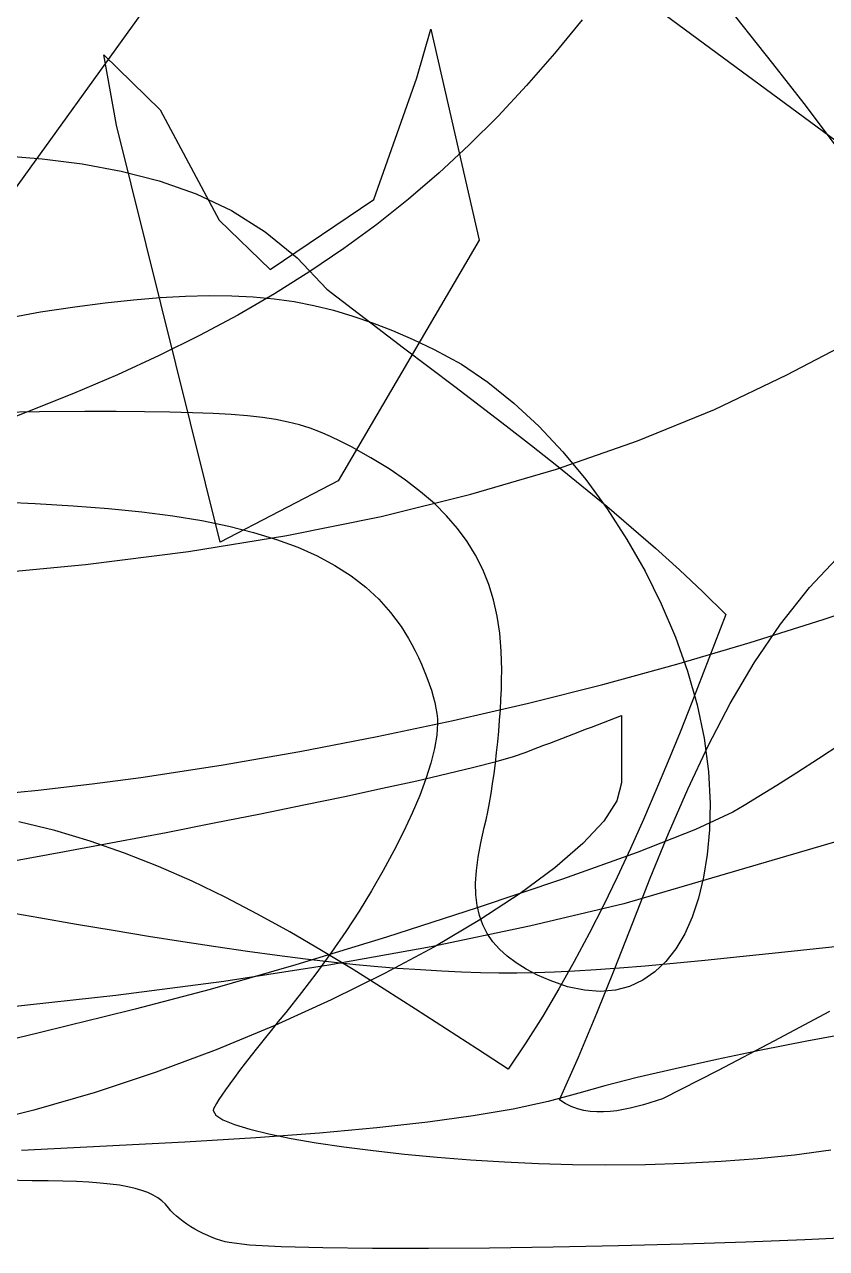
# Model space of a CAD drawing. Extents: x -75 to 75, y -75 to 75.
# Drawn here: x 8.81 to 22.84, y -75 to -53.59 of the extents above; entities that cross this region are included whole.
import ezdxf

# ---------------------------------------------------------------- set-up
doc = ezdxf.new("R2010")
doc.units = 0
for name, color, linetype in [('cat', 7, 'CONTINUOUS'), ('darth', 7, 'CONTINUOUS'), ('heart', 7, 'CONTINUOUS'), ('ironman', 7, 'CONTINUOUS'), ('jackskellington', 7, 'CONTINUOUS'), ('mushroom', 7, 'CONTINUOUS'), ('star', 7, 'CONTINUOUS'), ('stormtrooper', 7, 'CONTINUOUS'), ('thundercats', 7, 'CONTINUOUS'), ('wolf', 7, 'CONTINUOUS')]:
    doc.layers.add(name, color=color, linetype=linetype)

msp = doc.modelspace()

# ---------------------------------------------------------------- linework, layer by layer
at = {"layer": 'cat', "color": 7}
for p, q in [((19.040776, -65.757738), (19.145057, -65.717773)), ((19.145057, -65.717773), (19.24933, -65.677807)), ((19.24933, -65.677807), (19.24933, -65.751363)), ((18.519413, -65.957966), (18.623685, -65.917902)), ((18.623685, -65.917902), (18.727958, -65.877835)), ((18.727958, -65.877835), (18.832231, -65.83787)), ((18.832231, -65.83787), (18.936503, -65.797803)), ((18.936503, -65.797803), (19.040776, -65.757738)), ((19.24933, -65.751363), (19.24933, -65.824918)), ((19.24933, -65.824918), (19.24933, -65.898474)), ((19.24933, -65.898474), (19.24933, -65.97203)), ((17.998041, -66.157991), (18.102314, -66.117927)), ((18.102314, -66.117927), (18.206586, -66.07786)), ((18.206586, -66.07786), (18.310856, -66.037895)), ((18.310856, -66.037895), (18.415132, -65.997932)), ((18.415132, -65.997932), (18.519413, -65.957966)), ((19.24933, -65.97203), (19.24933, -66.045585)), ((19.24933, -66.045585), (19.24933, -66.119141)), ((19.24933, -66.119141), (19.24933, -66.192696)), ((17.36321, -66.391609), (17.580942, -66.318054)), ((17.580942, -66.318054), (17.685215, -66.277987)), ((17.685215, -66.277987), (17.789487, -66.238021)), ((17.789487, -66.238021), (17.893757, -66.197957)), ((17.893757, -66.197957), (17.998041, -66.157991)), ((19.24933, -66.192696), (19.24933, -66.266249)), ((19.24933, -66.266249), (19.24933, -66.339805)), ((19.24933, -66.339805), (19.24933, -66.41336)), ((16.670445, -66.580202), (17.05786, -66.479327)), ((17.05786, -66.479327), (17.36321, -66.391609)), ((19.24933, -66.41336), (19.24933, -66.486916)), ((19.24933, -66.486916), (19.24933, -66.560471)), ((19.24933, -66.560471), (19.24933, -66.634027)), ((15.671773, -66.816591), (16.206562, -66.693003)), ((16.206562, -66.693003), (16.670445, -66.580202)), ((19.24933, -66.634027), (19.24933, -66.707583)), ((19.24933, -66.707583), (19.24933, -66.781138)), ((19.24933, -66.781138), (19.24933, -66.854691)), ((14.411795, -67.091537), (15.071656, -66.94982)), ((15.071656, -66.94982), (15.671773, -66.816591)), ((19.24933, -66.854691), (19.170209, -67.166194)), ((13.697762, -67.24061), (14.411795, -67.091537)), ((19.170209, -67.166194), (18.941168, -67.522942)), ((12.129487, -67.556168), (12.935135, -67.395863)), ((12.935135, -67.395863), (13.697762, -67.24061)), ((11.286404, -67.720379), (12.129487, -67.556168)), ((18.941168, -67.522942), (18.574483, -67.917399)), ((10.411442, -67.887319), (11.286404, -67.720379)), ((8.588233, -68.224863), (9.510193, -68.055868)), ((9.510193, -68.055868), (10.411442, -67.887319)), ((18.574483, -67.917399), (18.082462, -68.341965)), ((18.082462, -68.341965), (17.477397, -68.789104)), ((17.477397, -68.789104), (16.771602, -69.251237)), ((16.771602, -69.251237), (15.977386, -69.720807)), ((15.977386, -69.720807), (15.107047, -70.190244)), ((15.107047, -70.190244), (14.172905, -70.651994)), ((14.172905, -70.651994), (13.187267, -71.098486)), ((13.187267, -71.098486), (12.162422, -71.52215)), ((12.162422, -71.52215), (11.110693, -71.915435)), ((11.110693, -71.915435), (10.044372, -72.270764)), ((10.044372, -72.270764), (8.975777, -72.580576)), ((8.975777, -72.580576), (7.917221, -72.837322))]:
    msp.add_line(p, q, dxfattribs=at)
at = {"layer": 'darth', "color": 7}
for p, q in [((20.362443, -52.34268), (21.889097, -54.273405)), ((21.889097, -54.273405), (22.437868, -54.970502)), ((22.437868, -54.970502), (22.989977, -55.700114)), ((23.287117, -71.225466), (22.489648, -71.373814)), ((22.489648, -71.373814), (21.692139, -71.531172)), ((20.917392, -71.692654), (20.188212, -71.853377)), ((21.692139, -71.531172), (20.917392, -71.692654)), ((20.188212, -71.853377), (19.5274, -72.008452)), ((19.5274, -72.008452), (18.957761, -72.152998)), ((18.502098, -72.282126), (17.969835, -72.427098)), ((18.957761, -72.152998), (18.502098, -72.282126)), ((17.357739, -72.559537), (16.658773, -72.680319)), ((17.969835, -72.427098), (17.357739, -72.559537)), ((16.658773, -72.680319), (15.865902, -72.790324)), ((13.970307, -72.981501), (12.853512, -73.064424)), ((14.972092, -72.890425), (13.970307, -72.981501)), ((15.865902, -72.790324), (14.972092, -72.890425)), ((11.614671, -73.140076), (8.755475, -73.284094)), ((12.853512, -73.064424), (11.614671, -73.140076))]:
    msp.add_line(p, q, dxfattribs=at)
at = {"layer": 'heart', "color": 7}
msp.add_line((7.963973, -57.410169), (19.420432, -41.508697), dxfattribs=at)
at = {"layer": 'ironman', "color": 7}
for p, q in [((8.407135, -55.882201), (9.116661, -55.942086)), ((9.116661, -55.942086), (9.815732, -56.029298)), ((9.815732, -56.029298), (10.500549, -56.153533)), ((10.500549, -56.153533), (11.167312, -56.324494)), ((11.167312, -56.324494), (11.812222, -56.551884)), ((11.812222, -56.551884), (12.43148, -56.845398)), ((12.43148, -56.845398), (13.021286, -57.214736)), ((13.021286, -57.214736), (13.577842, -57.669605)), ((13.577842, -57.669605), (14.097348, -58.219698)), ((14.097348, -58.219698), (14.543442, -58.562703)), ((14.543442, -58.562703), (14.991255, -58.903926)), ((14.991255, -58.903926), (15.440135, -59.244106)), ((15.440135, -59.244106), (15.889434, -59.58398)), ((15.889434, -59.58398), (16.3385, -59.924287)), ((16.3385, -59.924287), (16.786684, -60.265762)), ((16.786684, -60.265762), (17.233336, -60.609147)), ((17.233336, -60.609147), (17.677806, -60.955177)), ((17.677806, -60.955177), (18.119442, -61.304591)), ((18.119442, -61.304591), (18.557596, -61.658125)), ((18.557596, -61.658125), (18.991618, -62.016519)), ((18.991618, -62.016519), (19.420856, -62.380509)), ((19.420856, -62.380509), (19.844661, -62.750833)), ((19.844661, -62.750833), (20.262383, -63.128229)), ((22.540369, -63.435797), (23.101432, -62.838536)), ((20.262383, -63.128229), (20.673371, -63.513437)), ((20.673371, -63.513437), (21.076976, -63.90719)), ((22.032563, -64.076662), (22.540369, -63.435797)), ((21.076976, -63.90719), (20.879626, -64.422172)), ((21.571726, -64.755525), (22.032563, -64.076662)), ((20.879626, -64.422172), (20.680725, -64.937293)), ((21.151571, -65.466784), (21.571726, -64.755525)), ((20.680725, -64.937293), (20.479448, -65.452013)), ((20.479448, -65.452013), (20.274969, -65.965792)), ((20.765809, -66.204826), (21.151571, -65.466784)), ((20.274969, -65.965792), (20.06646, -66.478091)), ((20.408154, -66.964052), (20.765809, -66.204826)), ((20.06646, -66.478091), (19.853096, -66.988374)), ((19.853096, -66.988374), (19.634051, -67.496097)), ((20.072317, -67.738854), (20.408154, -66.964052)), ((9.340586, -67.689595), (8.711866, -67.536636)), ((19.634051, -67.496097), (19.408497, -68.000722)), ((9.956947, -67.872562), (9.340586, -67.689595)), ((19.752013, -68.523626), (20.072317, -67.738854)), ((10.561886, -68.083077), (9.956947, -67.872562)), ((19.408497, -68.000722), (19.175609, -68.501714)), ((11.156338, -68.318676), (10.561886, -68.083077)), ((11.741237, -68.576896), (11.156338, -68.318676)), ((19.175609, -68.501714), (18.93456, -68.99853)), ((12.317519, -68.855274), (11.741237, -68.576896)), ((19.440951, -69.312765), (19.752013, -68.523626)), ((12.88612, -69.15135), (12.317519, -68.855274)), ((18.93456, -68.99853), (18.684524, -69.49063)), ((13.447974, -69.462661), (12.88612, -69.15135)), ((19.132847, -70.100658), (19.440951, -69.312765)), ((14.004017, -69.786743), (13.447974, -69.462661)), ((18.684524, -69.49063), (18.424674, -69.977474)), ((14.555184, -70.121134), (14.004017, -69.786743)), ((18.424674, -69.977474), (18.154184, -70.45853)), ((15.10241, -70.46337), (14.555184, -70.121134)), ((18.821411, -70.881708), (19.132847, -70.100658)), ((15.64663, -70.810992), (15.10241, -70.46337)), ((18.154184, -70.45853), (17.872228, -70.933251)), ((16.18878, -71.161537), (15.64663, -70.810992)), ((22.887532, -70.853133), (21.917454, -71.372414)), ((17.872228, -70.933251), (17.577979, -71.401099)), ((18.500357, -71.650304), (18.821411, -70.881708)), ((16.729796, -71.51254), (16.18878, -71.161537)), ((17.577979, -71.401099), (17.270611, -71.861539)), ((21.917454, -71.372414), (20.943441, -71.882516)), ((17.270611, -71.861539), (16.729796, -71.51254)), ((18.163396, -72.40084), (18.500357, -71.650304)), ((20.943441, -71.882516), (19.965544, -72.383148)), ((18.163415, -72.40082), (18.163396, -72.40084)), ((18.265438, -72.464986), (18.163415, -72.400818)), ((18.163415, -72.400818), (18.163415, -72.400818)), ((18.163415, -72.400818), (18.163415, -72.400818)), ((18.163415, -72.400818), (18.163415, -72.400818)), ((18.163415, -72.400818), (18.163415, -72.400818)), ((18.163415, -72.400818), (18.163415, -72.400818)), ((18.163415, -72.400818), (18.163415, -72.400818)), ((18.163415, -72.400818), (18.163415, -72.400818)), ((18.163415, -72.400818), (18.163415, -72.40082)), ((18.163415, -72.40082), (18.163415, -72.40082)), ((18.163415, -72.40082), (18.163415, -72.40082)), ((18.163415, -72.40082), (18.163415, -72.40082)), ((18.163415, -72.40082), (18.163415, -72.40082)), ((18.163415, -72.40082), (18.163415, -72.40082)), ((18.163415, -72.40082), (18.163415, -72.40082)), ((18.163415, -72.40082), (18.163415, -72.40082)), ((18.370987, -72.516182), (18.265438, -72.464986)), ((18.47961, -72.555314), (18.370987, -72.516182)), ((18.590855, -72.583311), (18.47961, -72.555314)), ((19.288031, -72.568486), (19.170561, -72.588128)), ((19.404955, -72.544102), (19.288031, -72.568486)), ((19.52088, -72.51588), (19.404955, -72.544102)), ((19.635355, -72.484765), (19.52088, -72.51588)), ((19.747925, -72.45166), (19.635355, -72.484765)), ((19.858139, -72.417483), (19.747925, -72.45166)), ((19.965544, -72.383148), (19.858139, -72.417483)), ((18.704268, -72.601063), (18.590855, -72.583311)), ((18.819398, -72.609501), (18.704268, -72.601063)), ((18.935792, -72.609549), (18.819398, -72.609501)), ((19.052997, -72.602127), (18.935792, -72.609549)), ((19.170561, -72.588128), (19.052997, -72.602127))]:
    msp.add_line(p, q, dxfattribs=at)
at = {"layer": 'jackskellington', "color": 7}
for p, q in [((23.08853, -66.179717), (22.693518, -66.435309)), ((22.693518, -66.435309), (22.31559, -66.677083)), ((22.31559, -66.677083), (21.965781, -66.898026)), ((21.965781, -66.898026), (21.655125, -67.091123)), ((21.655125, -67.091123), (21.394657, -67.249353)), ((21.195409, -67.365708), (20.545282, -67.668894)), ((21.394657, -67.249353), (21.195409, -67.365708)), ((20.545282, -67.668894), (19.521787, -68.069985)), ((19.521787, -68.069985), (18.217894, -68.538299)), ((18.217894, -68.538299), (16.726574, -69.043152)), ((16.726574, -69.043152), (15.140797, -69.553864)), ((15.140797, -69.553864), (13.553534, -70.039744)), ((13.553534, -70.039744), (12.057754, -70.470113)), ((12.057754, -70.470113), (10.746429, -70.814288)), ((10.746429, -70.814288), (10.17949, -70.953181)), ((10.17949, -70.953181), (9.607554, -71.093497)), ((9.046216, -71.231396), (8.511071, -71.363041)), ((9.607554, -71.093497), (9.046216, -71.231396))]:
    msp.add_line(p, q, dxfattribs=at)
at = {"layer": 'mushroom', "color": 7}
for p, q in [((22.144416, -59.720875), (23.513452, -58.997215)), ((20.876667, -60.322463), (22.144416, -59.720875)), ((19.532886, -60.870606), (20.876667, -60.322463)), ((18.113175, -61.365294), (19.532886, -60.870606)), ((16.617638, -61.806517), (18.113175, -61.365294)), ((15.04638, -62.194262), (16.617638, -61.806517)), ((13.399502, -62.528521), (15.04638, -62.194262)), ((11.677108, -62.809278), (13.399502, -62.528521)), ((9.879303, -63.036526), (11.677108, -62.809278)), ((8.006188, -63.210251), (9.879303, -63.036526)), ((9.062193, -69.217345), (8.391545, -69.097644)), ((9.718792, -69.331301), (9.062193, -69.217345)), ((10.358968, -69.439144), (9.718792, -69.331301)), ((10.980348, -69.540507), (10.358968, -69.439144)), ((11.58056, -69.635023), (10.980348, -69.540507)), ((12.157231, -69.722328), (11.58056, -69.635023)), ((12.707987, -69.802053), (12.157231, -69.722328)), ((23.038241, -69.71777), (21.996031, -69.828656)), ((13.230456, -69.873831), (12.707987, -69.802053)), ((13.722265, -69.937297), (13.230456, -69.873831)), ((14.181041, -69.992085), (13.722265, -69.937297)), ((14.604411, -70.037827), (14.181041, -69.992085)), ((20.709747, -69.959454), (20.160708, -70.012619)), ((21.319189, -69.898226), (20.709747, -69.959454)), ((21.996031, -69.828656), (21.319189, -69.898226)), ((14.990002, -70.074155), (14.604411, -70.037827)), ((15.335441, -70.100712), (14.990002, -70.074155)), ((15.335626, -70.1001), (15.335441, -70.100712)), ((15.335628, -70.100088), (15.335626, -70.1001)), ((15.335629, -70.100074), (15.335628, -70.100088)), ((15.33563, -70.10006), (15.335629, -70.100074)), ((15.335632, -70.100049), (15.33563, -70.10006)), ((15.335634, -70.100035), (15.335632, -70.100049)), ((15.335635, -70.100023), (15.335634, -70.100035)), ((15.335637, -70.100009), (15.335635, -70.100023)), ((15.335638, -70.099995), (15.335637, -70.100009)), ((15.33564, -70.099984), (15.335638, -70.099995)), ((15.335641, -70.09997), (15.33564, -70.099984)), ((15.335643, -70.099956), (15.335641, -70.09997)), ((15.335644, -70.099944), (15.335643, -70.099956)), ((15.335646, -70.09993), (15.335644, -70.099944)), ((15.335647, -70.099919), (15.335646, -70.09993)), ((15.335649, -70.099905), (15.335647, -70.099919)), ((15.736289, -70.125587), (15.335649, -70.099905)), ((16.106355, -70.146895), (15.736289, -70.125587)), ((16.452846, -70.163574), (16.106355, -70.146895)), ((16.78276, -70.175343), (16.452846, -70.163574)), ((17.103096, -70.181891), (16.78276, -70.175343)), ((17.42085, -70.183019), (17.103096, -70.181891)), ((17.743022, -70.178278), (17.42085, -70.183019)), ((18.076609, -70.167497), (17.743022, -70.178278)), ((18.428609, -70.150366), (18.076609, -70.167497)), ((18.806021, -70.126603), (18.428609, -70.150366)), ((19.215843, -70.095909), (18.806021, -70.126603)), ((19.665073, -70.058009), (19.215843, -70.095909)), ((20.160708, -70.012619), (19.665073, -70.058009))]:
    msp.add_line(p, q, dxfattribs=at)
at = {"layer": 'star', "color": 7}
msp.add_line((47.49093, -73.695492), (0.780248, -39.238586), dxfattribs=at)
at = {"layer": 'stormtrooper', "color": 7}
for p, q in [((10.220362, -58.459689), (10.717314, -58.406589)), ((10.717314, -58.406589), (11.183802, -58.367123)), ((11.183802, -58.367123), (11.623123, -58.341666)), ((11.623123, -58.341666), (12.038568, -58.330632)), ((12.038568, -58.330632), (12.433433, -58.334413)), ((12.433433, -58.334413), (12.81101, -58.353379)), ((12.81101, -58.353379), (13.174594, -58.387945)), ((13.174594, -58.387945), (13.527478, -58.438491)), ((13.527478, -58.438491), (13.872956, -58.505409)), ((8.503999, -58.725204), (9.090199, -58.616215)), ((9.090199, -58.616215), (9.689655, -58.526031)), ((9.689655, -58.526031), (10.220362, -58.459689)), ((13.872956, -58.505409), (14.214321, -58.589088)), ((14.214321, -58.589088), (14.554868, -58.689923)), ((14.554868, -58.689923), (14.897889, -58.808304)), ((14.897889, -58.808304), (15.24668, -58.94462)), ((15.24668, -58.94462), (15.604533, -59.099267)), ((15.604533, -59.099267), (15.974742, -59.27263)), ((15.974742, -59.27263), (16.44985, -59.533144)), ((16.44985, -59.533144), (16.915422, -59.847517)), ((16.915422, -59.847517), (17.368544, -60.210957)), ((9.074395, -60.36457), (8.362097, -60.379726)), ((9.867441, -60.359998), (9.074395, -60.36457)), ((10.41571, -60.360845), (9.867441, -60.359998)), ((10.909504, -60.364175), (10.41571, -60.360845)), ((11.353154, -60.370412), (10.909504, -60.364175)), ((11.750989, -60.380149), (11.353154, -60.370412)), ((17.368544, -60.210957), (17.806303, -60.618666)), ((12.107341, -60.39395), (11.750989, -60.380149)), ((12.426539, -60.412379), (12.107341, -60.39395)), ((12.712915, -60.436029), (12.426539, -60.412379)), ((12.970798, -60.465468), (12.712915, -60.436029)), ((13.204519, -60.50127), (12.970798, -60.465468)), ((13.418408, -60.54401), (13.204519, -60.50127)), ((13.616796, -60.594265), (13.418408, -60.54401)), ((13.804014, -60.652609), (13.616796, -60.594265)), ((13.984391, -60.719617), (13.804014, -60.652609)), ((14.162258, -60.795862), (13.984391, -60.719617)), ((14.341945, -60.88192), (14.162258, -60.795862)), ((17.806303, -60.618666), (18.225785, -61.065847)), ((14.527783, -60.978364), (14.341945, -60.88192)), ((14.869741, -61.169542), (14.527783, -60.978364)), ((15.185061, -61.363389), (14.869741, -61.169542)), ((18.225785, -61.065847), (18.624077, -61.5477)), ((15.474373, -61.560843), (15.185061, -61.363389)), ((15.738311, -61.762843), (15.474373, -61.560843)), ((18.624077, -61.5477), (18.998264, -62.059431)), ((15.977505, -61.970327), (15.738311, -61.762843)), ((8.487303, -61.946968), (8.996323, -61.970025)), ((8.996323, -61.970025), (9.659107, -62.006855)), ((9.659107, -62.006855), (10.280666, -62.054624)), ((10.280666, -62.054624), (10.862329, -62.113781)), ((16.192586, -62.184232), (15.977505, -61.970327)), ((18.998264, -62.059431), (19.345433, -62.59624)), ((10.862329, -62.113781), (11.405421, -62.184768)), ((11.405421, -62.184768), (11.91127, -62.268032)), ((11.91127, -62.268032), (12.381203, -62.364025)), ((16.384186, -62.405494), (16.192586, -62.184232)), ((12.381203, -62.364025), (12.816546, -62.473185)), ((12.816546, -62.473185), (13.218627, -62.595963)), ((16.552937, -62.635054), (16.384186, -62.405494)), ((13.218627, -62.595963), (13.588772, -62.732804)), ((16.69947, -62.87385), (16.552937, -62.635054)), ((19.345433, -62.59624), (19.662671, -63.15333)), ((13.588772, -62.732804), (13.928309, -62.884157)), ((13.928309, -62.884157), (14.238564, -63.050462)), ((16.824417, -63.122818), (16.69947, -62.87385)), ((14.238564, -63.050462), (14.520864, -63.232174)), ((16.928408, -63.382898), (16.824417, -63.122818)), ((19.662671, -63.15333), (19.947064, -63.725908)), ((14.520864, -63.232174), (14.776537, -63.429729)), ((14.776537, -63.429729), (15.006909, -63.643583)), ((17.012076, -63.655027), (16.928408, -63.382898)), ((15.006909, -63.643583), (15.213306, -63.874176)), ((17.076052, -63.94014), (17.012076, -63.655027)), ((19.947064, -63.725908), (20.195697, -64.309173)), ((15.213306, -63.874176), (15.397057, -64.121956)), ((17.120967, -64.23918), (17.076052, -63.94014)), ((15.397057, -64.121956), (15.462023, -64.222221)), ((15.462023, -64.222221), (15.525167, -64.327255)), ((15.525167, -64.327255), (15.586164, -64.43619)), ((15.586164, -64.43619), (15.644684, -64.548159)), ((17.147454, -64.553081), (17.120967, -64.23918)), ((20.195697, -64.309173), (20.405659, -64.898329)), ((15.644684, -64.548159), (15.700403, -64.662296)), ((17.156144, -64.882784), (17.147454, -64.553081)), ((15.700403, -64.662296), (15.752991, -64.77773)), ((15.752991, -64.77773), (15.802124, -64.893599)), ((15.802124, -64.893599), (15.847472, -65.009031)), ((15.847472, -65.009031), (15.888711, -65.123164)), ((17.149904, -65.216224), (17.154563, -65.045598)), ((17.154563, -65.045598), (17.156144, -64.882784)), ((20.405659, -64.898329), (20.574034, -65.488577)), ((15.888711, -65.123164), (15.925512, -65.235128)), ((15.925512, -65.235128), (15.957548, -65.344057)), ((17.142329, -65.393245), (17.149904, -65.216224)), ((15.957548, -65.344057), (15.984491, -65.449083)), ((15.984491, -65.449083), (16.006017, -65.54934)), ((17.131997, -65.575259), (17.142329, -65.393245)), ((20.574034, -65.488577), (20.697909, -66.075123)), ((16.006017, -65.54934), (16.021798, -65.64396)), ((16.021798, -65.64396), (16.031507, -65.732079)), ((17.119065, -65.760848), (17.131997, -65.575259)), ((16.034815, -65.812825), (16.021496, -66.020304)), ((16.031507, -65.732079), (16.034815, -65.812825)), ((17.10369, -65.948602), (17.119065, -65.760848)), ((16.021496, -66.020304), (15.982324, -66.252714)), ((17.06623, -66.324968), (17.086025, -66.137113)), ((17.086025, -66.137113), (17.10369, -65.948602)), ((20.697909, -66.075123), (20.774371, -66.653167)), ((15.982324, -66.252714), (15.918475, -66.507817)), ((17.044463, -66.510755), (17.06623, -66.324968)), ((15.918475, -66.507817), (15.831124, -66.783376)), ((17.02088, -66.693065), (17.044463, -66.510755)), ((15.831124, -66.783376), (15.721449, -67.077147)), ((16.995638, -66.870487), (17.02088, -66.693065)), ((20.774371, -66.653167), (20.800505, -67.217914)), ((16.968895, -67.041609), (16.995638, -66.870487)), ((15.721449, -67.077147), (15.590625, -67.386897)), ((16.911527, -67.359313), (16.940805, -67.205022)), ((16.940805, -67.205022), (16.968895, -67.041609)), ((20.800505, -67.217914), (20.787429, -67.679048)), ((15.590625, -67.386897), (15.439829, -67.710383)), ((16.881217, -67.503071), (16.911527, -67.359313)), ((16.787981, -67.903536), (16.850032, -67.634886)), ((16.850032, -67.634886), (16.881217, -67.503071)), ((15.439829, -67.710383), (15.270236, -68.045364)), ((20.787429, -67.679048), (20.748777, -68.108901)), ((15.270236, -68.045364), (15.083023, -68.389607)), ((16.741986, -68.154488), (16.787981, -67.903536)), ((16.712436, -68.388636), (16.741986, -68.154488)), ((20.748777, -68.108901), (20.6854, -68.506526)), ((15.083023, -68.389607), (14.879366, -68.740867)), ((16.699716, -68.606887), (16.712436, -68.388636)), ((20.6854, -68.506526), (20.598154, -68.870982)), ((16.704212, -68.810138), (16.699716, -68.606887)), ((14.879366, -68.740867), (14.660441, -69.09691)), ((16.726313, -68.999289), (16.704212, -68.810138)), ((20.598154, -68.870982), (20.487894, -69.201321)), ((14.660441, -69.09691), (14.427425, -69.455493)), ((16.766402, -69.175238), (16.726313, -68.999289)), ((16.824868, -69.338884), (16.766402, -69.175238)), ((16.902097, -69.491129), (16.824868, -69.338884)), ((20.487894, -69.201321), (20.355474, -69.496599)), ((14.427425, -69.455493), (14.181493, -69.814378)), ((16.998475, -69.632872), (16.902097, -69.491129)), ((20.355474, -69.496599), (20.201749, -69.75587)), ((17.114388, -69.765014), (16.998475, -69.632872)), ((17.250224, -69.888453), (17.114388, -69.765014)), ((20.201749, -69.75587), (20.027573, -69.978194)), ((14.181493, -69.814378), (13.923822, -70.171327)), ((17.406368, -70.004088), (17.250224, -69.888453)), ((17.583208, -70.112819), (17.406368, -70.004088)), ((20.027573, -69.978194), (19.833802, -70.16262)), ((13.923822, -70.171327), (13.655588, -70.524102)), ((17.781129, -70.215548), (17.583208, -70.112819)), ((18.000517, -70.313172), (17.781129, -70.215548)), ((19.833802, -70.16262), (19.621289, -70.308205)), ((18.307527, -70.42047), (18.000517, -70.313172)), ((18.600924, -70.483256), (18.307527, -70.42047)), ((19.390891, -70.414007), (19.143461, -70.479079)), ((19.621289, -70.308205), (19.390891, -70.414007)), ((13.655588, -70.524102), (13.377966, -70.870459)), ((18.879854, -70.502475), (18.600924, -70.483256)), ((19.143461, -70.479079), (18.879854, -70.502475)), ((13.248814, -71.028221), (13.123283, -71.183331)), ((13.377966, -70.870459), (13.248814, -71.028221)), ((13.123283, -71.183331), (13.002024, -71.334909)), ((12.885687, -71.482077), (12.774921, -71.623953)), ((13.002024, -71.334909), (12.885687, -71.482077)), ((12.774921, -71.623953), (12.670376, -71.759665)), ((12.572704, -71.88833), (12.482553, -72.009071)), ((12.670376, -71.759665), (12.572704, -71.88833)), ((12.400574, -72.121006), (12.327416, -72.22326)), ((12.482553, -72.009071), (12.400574, -72.121006)), ((12.26373, -72.314954), (12.210166, -72.395207)), ((12.327416, -72.22326), (12.26373, -72.314954)), ((12.116703, -72.558546), (12.110125, -72.584256)), ((12.136002, -72.517883), (12.116703, -72.558546)), ((12.167373, -72.463144), (12.136002, -72.517883)), ((12.210166, -72.395207), (12.167373, -72.463144)), ((12.110125, -72.584256), (12.153518, -72.665181)), ((12.153518, -72.665181), (12.27928, -72.747505)), ((12.27928, -72.747505), (12.480786, -72.830309)), ((12.480786, -72.830309), (12.75141, -72.912678)), ((12.75141, -72.912678), (13.084525, -72.993699)), ((13.084525, -72.993699), (13.473507, -73.07245)), ((13.473507, -73.07245), (13.91173, -73.148021)), ((13.91173, -73.148021), (14.392568, -73.219493)), ((14.392568, -73.219493), (14.909395, -73.285951)), ((14.909395, -73.285951), (15.455586, -73.346477)), ((15.455586, -73.346477), (16.024515, -73.400158)), ((16.024515, -73.400158), (16.609556, -73.446076)), ((20.993886, -73.473014), (21.636871, -73.423599)), ((21.636871, -73.423599), (22.274097, -73.357875)), ((22.274097, -73.357875), (22.910768, -73.274809)), ((16.609556, -73.446076), (17.204083, -73.483315)), ((17.204083, -73.483315), (17.801472, -73.510973)), ((17.801472, -73.510973), (18.395095, -73.528103)), ((18.395095, -73.528103), (18.978328, -73.533804)), ((18.978328, -73.533804), (19.669819, -73.527087)), ((19.669819, -73.527087), (20.339937, -73.507163)), ((20.339937, -73.507163), (20.993886, -73.473014)), ((8.946275, -73.813371), (8.470262, -73.800868)), ((9.225662, -73.815911), (8.946275, -73.813371)), ((9.482745, -73.820991), (9.225662, -73.815911)), ((9.718575, -73.82895), (9.482745, -73.820991)), ((9.934205, -73.839984), (9.718575, -73.82895)), ((10.130687, -73.854321), (9.934205, -73.839984)), ((10.309073, -73.872158), (10.130687, -73.854321)), ((10.470415, -73.89372), (10.309073, -73.872158)), ((10.615765, -73.919204), (10.470415, -73.89372)), ((10.746175, -73.948821), (10.615765, -73.919204)), ((10.862698, -73.98278), (10.746175, -73.948821)), ((10.966386, -74.021298), (10.862698, -73.98278)), ((11.05829, -74.064582), (10.966386, -74.021298)), ((11.139463, -74.112842), (11.05829, -74.064582)), ((11.210957, -74.16629), (11.139463, -74.112842)), ((11.273824, -74.225136), (11.210957, -74.16629)), ((11.329117, -74.28959), (11.273824, -74.225136)), ((11.369477, -74.337988), (11.329117, -74.28959)), ((11.41584, -74.38644), (11.369477, -74.337988)), ((11.467662, -74.434632), (11.41584, -74.38644)), ((11.524397, -74.482254), (11.467662, -74.434632)), ((11.585504, -74.528999), (11.524397, -74.482254)), ((11.650436, -74.57455), (11.585504, -74.528999)), ((11.718649, -74.618599), (11.650436, -74.57455)), ((11.789601, -74.660833), (11.718649, -74.618599)), ((11.862745, -74.700943), (11.789601, -74.660833)), ((11.93754, -74.738617), (11.862745, -74.700943)), ((12.013439, -74.773544), (11.93754, -74.738617)), ((12.089899, -74.805416), (12.013439, -74.773544)), ((12.166376, -74.833915), (12.089899, -74.805416)), ((12.242325, -74.858722), (12.166376, -74.833915)), ((12.317203, -74.87955), (12.242325, -74.858722)), ((12.390464, -74.896088), (12.317203, -74.87955)), ((12.390169, -74.895885), (12.390167, -74.895885)), ((12.390167, -74.895885), (12.390464, -74.896088)), ((12.390171, -74.895882), (12.390169, -74.895885)), ((12.390172, -74.895882), (12.390171, -74.895882)), ((12.390174, -74.895879), (12.390172, -74.895882)), ((12.390176, -74.895879), (12.390174, -74.895879)), ((12.390178, -74.895877), (12.390176, -74.895879)), ((12.39018, -74.895877), (12.390178, -74.895877)), ((12.390182, -74.895874), (12.39018, -74.895877)), ((12.390184, -74.895871), (12.390182, -74.895874)), ((12.390186, -74.895871), (12.390184, -74.895871)), ((12.390188, -74.895868), (12.390186, -74.895871)), ((12.39019, -74.895868), (12.390188, -74.895868)), ((12.390192, -74.895865), (12.39019, -74.895868)), ((12.390194, -74.895865), (12.390192, -74.895865)), ((12.390196, -74.895862), (12.390194, -74.895865)), ((12.743853, -74.937922), (12.390196, -74.895862)), ((20.328592, -74.921824), (19.195974, -74.951632)), ((21.424634, -74.88616), (20.328592, -74.921824)), ((22.454336, -74.845333), (21.424634, -74.88616)), ((23.387931, -74.800045), (22.454336, -74.845333)), ((13.29906, -74.968566), (12.743853, -74.937922)), ((14.026052, -74.988491), (13.29906, -74.968566)), ((14.895062, -74.998397), (14.026052, -74.988491)), ((15.876324, -74.998961), (14.895062, -74.998397)), ((16.940074, -74.990889), (15.876324, -74.998961)), ((18.056546, -74.974887), (16.940074, -74.990889)), ((19.195974, -74.951632), (18.056546, -74.974887))]:
    msp.add_line(p, q, dxfattribs=at)
at = {"layer": 'thundercats', "color": 7}
for p, q in [((18.563443, -53.511348), (18.080061, -54.099446)), ((18.080061, -54.099446), (17.590164, -54.659299)), ((17.590164, -54.659299), (17.09164, -55.192399)), ((17.09164, -55.192399), (16.582376, -55.700247)), ((16.582376, -55.700247), (16.060259, -56.184329)), ((16.060259, -56.184329), (15.523175, -56.646143)), ((15.523175, -56.646143), (14.969012, -57.087183)), ((14.969012, -57.087183), (14.395655, -57.508944)), ((14.395655, -57.508944), (13.800992, -57.912914)), ((13.800992, -57.912914), (13.18291, -58.300595)), ((13.18291, -58.300595), (12.539295, -58.673475)), ((12.539295, -58.673475), (11.868035, -59.033049)), ((11.868035, -59.033049), (11.167015, -59.380814)), ((11.167015, -59.380814), (10.434124, -59.718259)), ((10.434124, -59.718259), (9.667248, -60.046881)), ((9.667248, -60.046881), (8.864273, -60.368174)), ((8.864273, -60.368174), (8.370371, -60.556611)), ((22.777188, -63.996412), (24.054311, -63.562992)), ((21.498686, -64.402008), (22.777188, -63.996412)), ((20.215685, -64.780733), (21.498686, -64.402008)), ((18.925065, -65.133545), (20.215685, -64.780733)), ((17.623707, -65.461396), (18.925065, -65.133545)), ((16.308492, -65.765245), (17.623707, -65.461396)), ((14.976298, -66.046045), (16.308492, -65.765245)), ((13.624007, -66.30475), (14.976298, -66.046045)), ((12.2485, -66.542319), (13.624007, -66.30475)), ((10.846656, -66.759703), (12.2485, -66.542319)), ((9.995125, -66.874311), (10.846656, -66.759703)), ((8.025162, -67.085834), (9.049506, -66.983257)), ((9.049506, -66.983257), (9.995125, -66.874311)), ((24.484742, -67.452116), (19.290522, -68.968129)), ((19.290522, -68.968129), (17.642804, -69.362777)), ((17.642804, -69.362777), (15.921151, -69.721259)), ((15.921151, -69.721259), (14.135234, -70.043034)), ((14.135234, -70.043034), (12.294724, -70.32756)), ((12.294724, -70.32756), (10.409292, -70.574295)), ((10.409292, -70.574295), (8.488607, -70.782696))]:
    msp.add_line(p, q, dxfattribs=at)
at = {"layer": 'wolf', "color": 7}
for p, q in [((15.673531, -54.523536), (15.917201, -53.669864)), ((15.917201, -53.669864), (16.763941, -57.360518)), ((10.419777, -55.352205), (10.195841, -54.124217)), ((10.195841, -54.124217), (11.18261, -55.085285)), ((14.921118, -56.652809), (15.673531, -54.523536)), ((11.18261, -55.085285), (12.214796, -57.014979)), ((12.232479, -62.647545), (10.419777, -55.352205)), ((13.10368, -57.878469), (14.921118, -56.652809)), ((12.214796, -57.014979), (13.10368, -57.878469)), ((16.763941, -57.360518), (14.297985, -61.573856)), ((14.297985, -61.573856), (12.232479, -62.647545))]:
    msp.add_line(p, q, dxfattribs=at)

doc.saveas('drawing.dxf')
